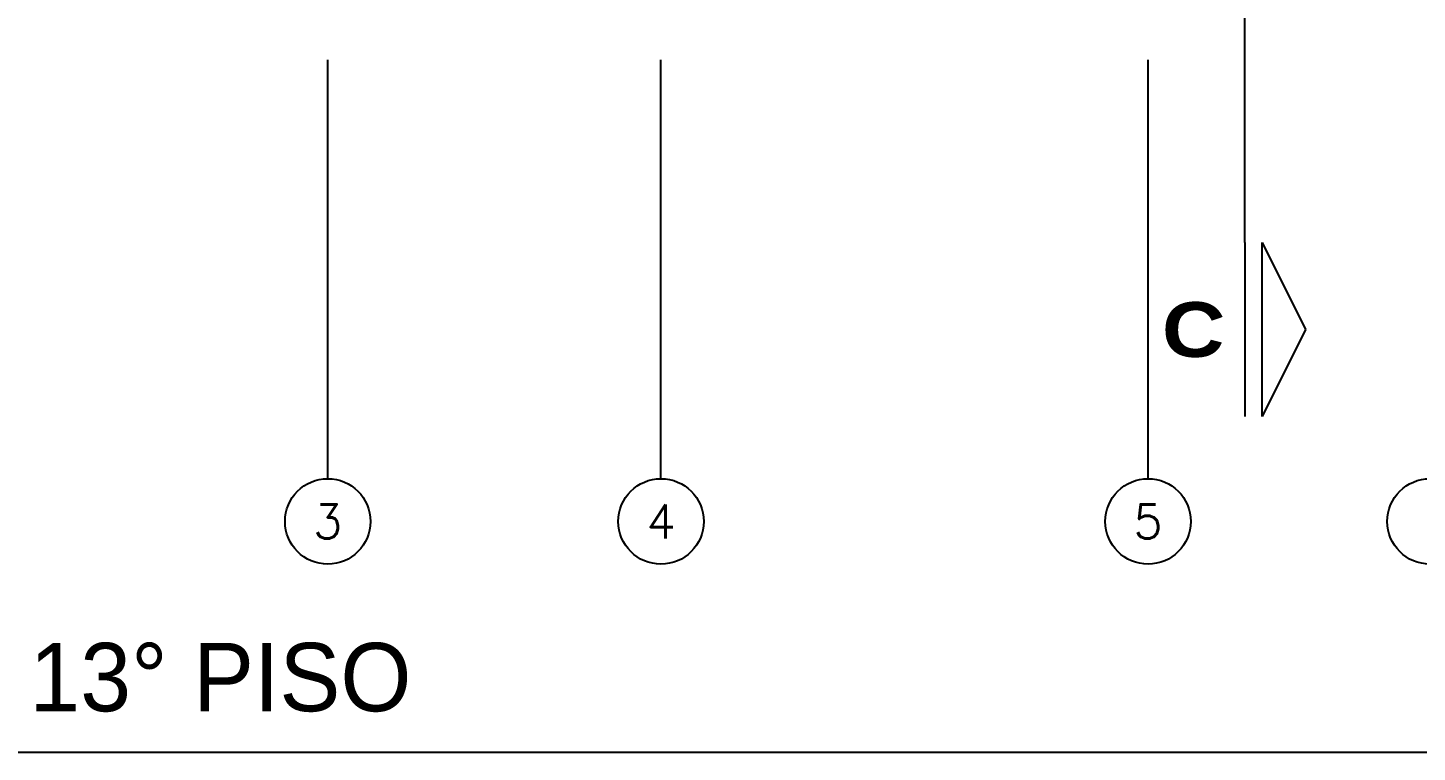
# Model space of a CAD drawing. Header units: millimetres. Extents: x -3 to 53, y -269 to 39.
# Drawn here: x 2.22 to 10.35, y -168.36 to -164.13 of the extents above; entities that cross this region are included whole.
import ezdxf
from ezdxf.enums import TextEntityAlignment as Align

# ---------------------------------------------------------------- set-up
doc = ezdxf.new("R2010")
doc.units = ezdxf.units.MM
doc.header["$LTSCALE"] = 15
for name, pattern in [('CENTER', [2, 1.25, -0.25, 0.25, -0.25]), ('PHANTOM', [63.5, 31.75, -6.35, 6.35, -6.35, 6.35, -6.35]), ('PHANTOM2', [1.25, 0.625, -0.125, 0.125, -0.125, 0.125, -0.125])]:
    doc.linetypes.add(name, pattern=pattern)
doc.layers.get('0').update_dxf_attribs({"color": 250})
for name, color, linetype in [('A-CORTE', 250, 'CENTER'), ('A-EJES', 251, 'PHANTOM'), ('L-03_EQUIP-ACCES', 160, 'Continuous'), ('L13 Texto Grande', 150, 'Continuous')]:
    doc.layers.add(name, color=color, linetype=linetype)
doc.layers.add('A-MUROS', color=252, linetype='Continuous', lineweight=30)
doc.styles.add('R160-75', font='', dxfattribs={"height": 0.6})
doc.styles.add('R175-75', font='GOTHIC.TTF', dxfattribs={"height": 0.4})
doc.styles.add('ROMANS', font='romans.shx', dxfattribs={"width": 0.8})
doc.styles.get('R160-75').set_extended_font_data('Arial Black', bold=True)

# ---------------------------------------------------------------- blocks, each defined once
blk = doc.blocks.new('A$Cd50af844')
at = {"layer": 'L13 Texto Grande'}
blk.add_lwpolyline([(0, -1.0998), (42.4157, -1.0998)], dxfattribs=at)
at = {"layer": 'L13 Texto Grande', "insert": (0, -0.4604), "char_height": 0.4, "width": 16.529649, "attachment_point": 1, "style": 'R175-75'}
blk.add_mtext('PLANTA 13° PISO', dxfattribs=at)
blk = doc.blocks.new('*U104')
blk.add_line((-3, -5.08), (-3, 5.08))
blk.add_lwpolyline([(-4.016, 5.08), (-4.016, -5.08), (-6.556, 0)], close=True)
at = {"linetype": 'Continuous', "style": 'R160-75'}
blk.add_attdef('A', text='', height=0.3, dxfattribs=at).set_placement((0, 0), align=Align.MIDDLE_CENTER)
blk = doc.blocks.new('Cortes-Elev.')
at = {"layer": 'A-CORTE', "linetype": 'CENTER', "ltscale": 0.5}
blk.add_lwpolyline([(9.3406, 20.8306), (9.3406, 37.8534)], dxfattribs=at)
ref = blk.add_blockref('*U104', (9.0406, 20.3226), dxfattribs=dict(at, xscale=0.1, yscale=0.1, zscale=-0.1, rotation=180))
ref.add_attrib('A', 'C', dxfattribs={"layer": '0', "linetype": 'Continuous', "extrusion": (0, 0, -1), "height": 0.32, "rotation": 180, "style": 'R160-75'}).set_placement((-9.0406, 20.3226), align=Align.MIDDLE)
blk = doc.blocks.new('Ejes_Torre G')
at = {"layer": 'A-EJES', "linetype": 'PHANTOM2', "ltscale": 0.5}
for points in [[(3.975, -2.75), (3.975, -0.3)], [(5.925, -2.75), (5.925, -0.3)], [(8.775, -2.75), (8.775, -0.3)]]:
    blk.add_lwpolyline(points, dxfattribs=at)
at = {"layer": 'A-EJES', "linetype": 'Continuous'}
for centre in [(3.975, -3), (5.925, -3), (8.775, -3), (10.425, -3)]:
    blk.add_circle(centre, 0.25, dxfattribs=at)
at = {"layer": 'A-EJES', "linetype": 'Continuous', "style": 'ROMANS'}
for s, p in [('3', (3.975, -3)), ('4', (5.925, -3)), ('5', (8.775, -3))]:
    blk.add_text(s, height=0.2, dxfattribs=at).set_placement(p, align=Align.MIDDLE_CENTER)

msp = doc.modelspace()

# ---------------------------------------------------------------- block references
at = {"layer": 'A-CORTE'}
msp.add_blockref('Cortes-Elev.', (0, -186.2143), dxfattribs=at)
at = {"layer": 'A-MUROS'}
msp.add_blockref('Ejes_Torre G', (0, -164.0143), dxfattribs=at)
at = {"layer": 'L-03_EQUIP-ACCES'}
msp.add_blockref('A$Cd50af844', (0, -167.2643), dxfattribs=at)

doc.saveas('drawing.dxf')
